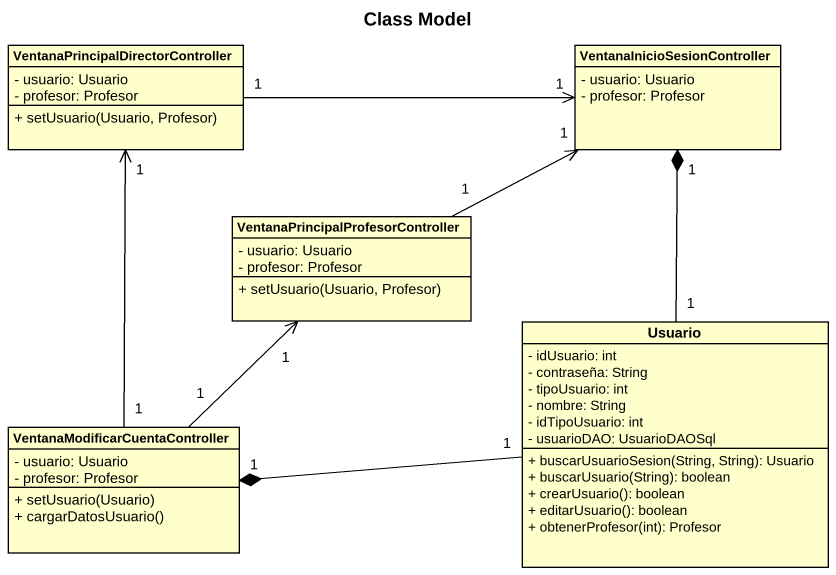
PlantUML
@startuml
title Class Model
hide circle
hide empty members
skinparam classAttributeIconSize 0
class "VentanaPrincipalDirectorController" as VentanaPrincipalDirectorCont {
  - usuario: Usuario
  - profesor: Profesor
  + setUsuario(Usuario, Profesor)
}
class "VentanaInicioSesionController" as VentanaInicioSesionControlle {
  - usuario: Usuario
  - profesor: Profesor
}
class "VentanaPrincipalProfesorController" as VentanaPrincipalProfesorCont {
  - usuario: Usuario
  - profesor: Profesor
  + setUsuario(Usuario, Profesor)
}
class Usuario {
  - idUsuario: int
  - contraseña: String
  - tipoUsuario: int
  - nombre: String
  - idTipoUsuario: int
  - usuarioDAO: UsuarioDAOSql
  + buscarUsuarioSesion(String, String): Usuario
  + buscarUsuario(String): boolean
  + crearUsuario(): boolean
  + editarUsuario(): boolean
  + obtenerProfesor(int): Profesor
}
class "VentanaModificarCuentaController" as VentanaModificarCuentaContro {
  - usuario: Usuario
  - profesor: Profesor
  + setUsuario(Usuario)
  + cargarDatosUsuario()
}
VentanaPrincipalDirectorCont "1" -right-> "1" VentanaInicioSesionControlle
VentanaPrincipalProfesorCont "1" -right-> "1" VentanaInicioSesionControlle
Usuario "1" -up-* "1" VentanaInicioSesionControlle
Usuario "1" -left-* "1" VentanaModificarCuentaContro
VentanaModificarCuentaContro "1" -up-> "1" VentanaPrincipalDirectorCont
VentanaModificarCuentaContro "1" -up-> "1" VentanaPrincipalProfesorCont
@enduml
